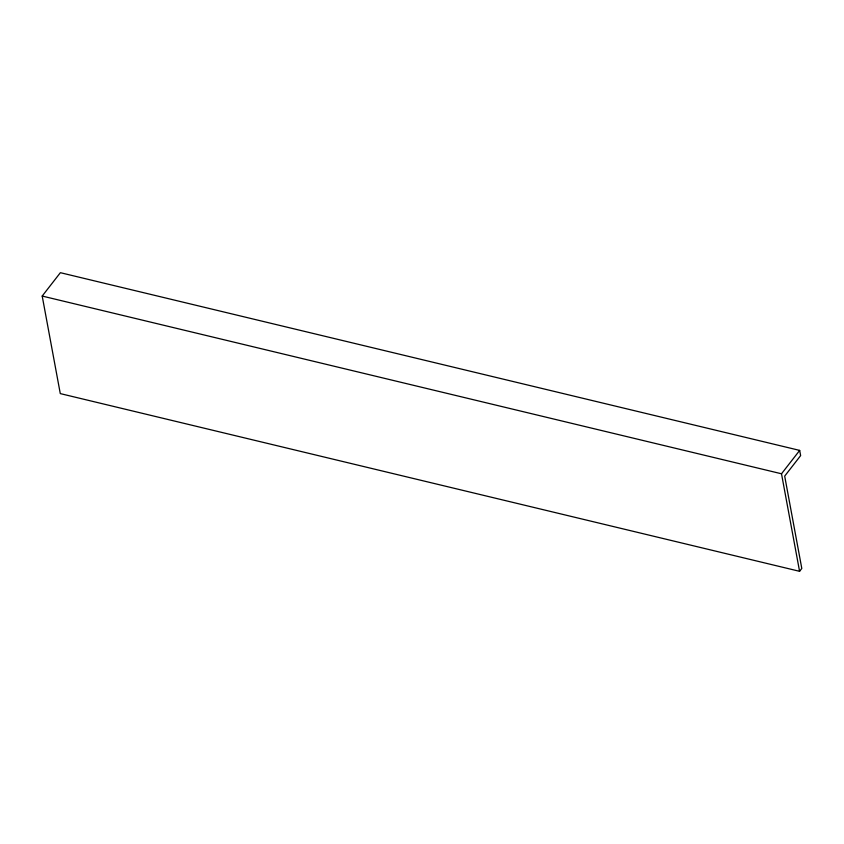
<?xml version="1.0" encoding="UTF-8"?>
<svg xmlns="http://www.w3.org/2000/svg" width="844" height="844" viewBox="0 0 844 844"><rect width="100%" height="100%" fill="white"/><g stroke="black" fill="none" stroke-linecap="round" stroke-linejoin="round"><path stroke-width="1.27" d="M42.2 296.054L60.378 272.686L799.679 450.401L800.639 455.602L784.688 476.121L801.8 568.466L799.574 571.314L60.283 393.599L42.2 296.054L781.502 473.779L799.679 450.401M781.502 473.779L799.574 571.314"/></g></svg>
